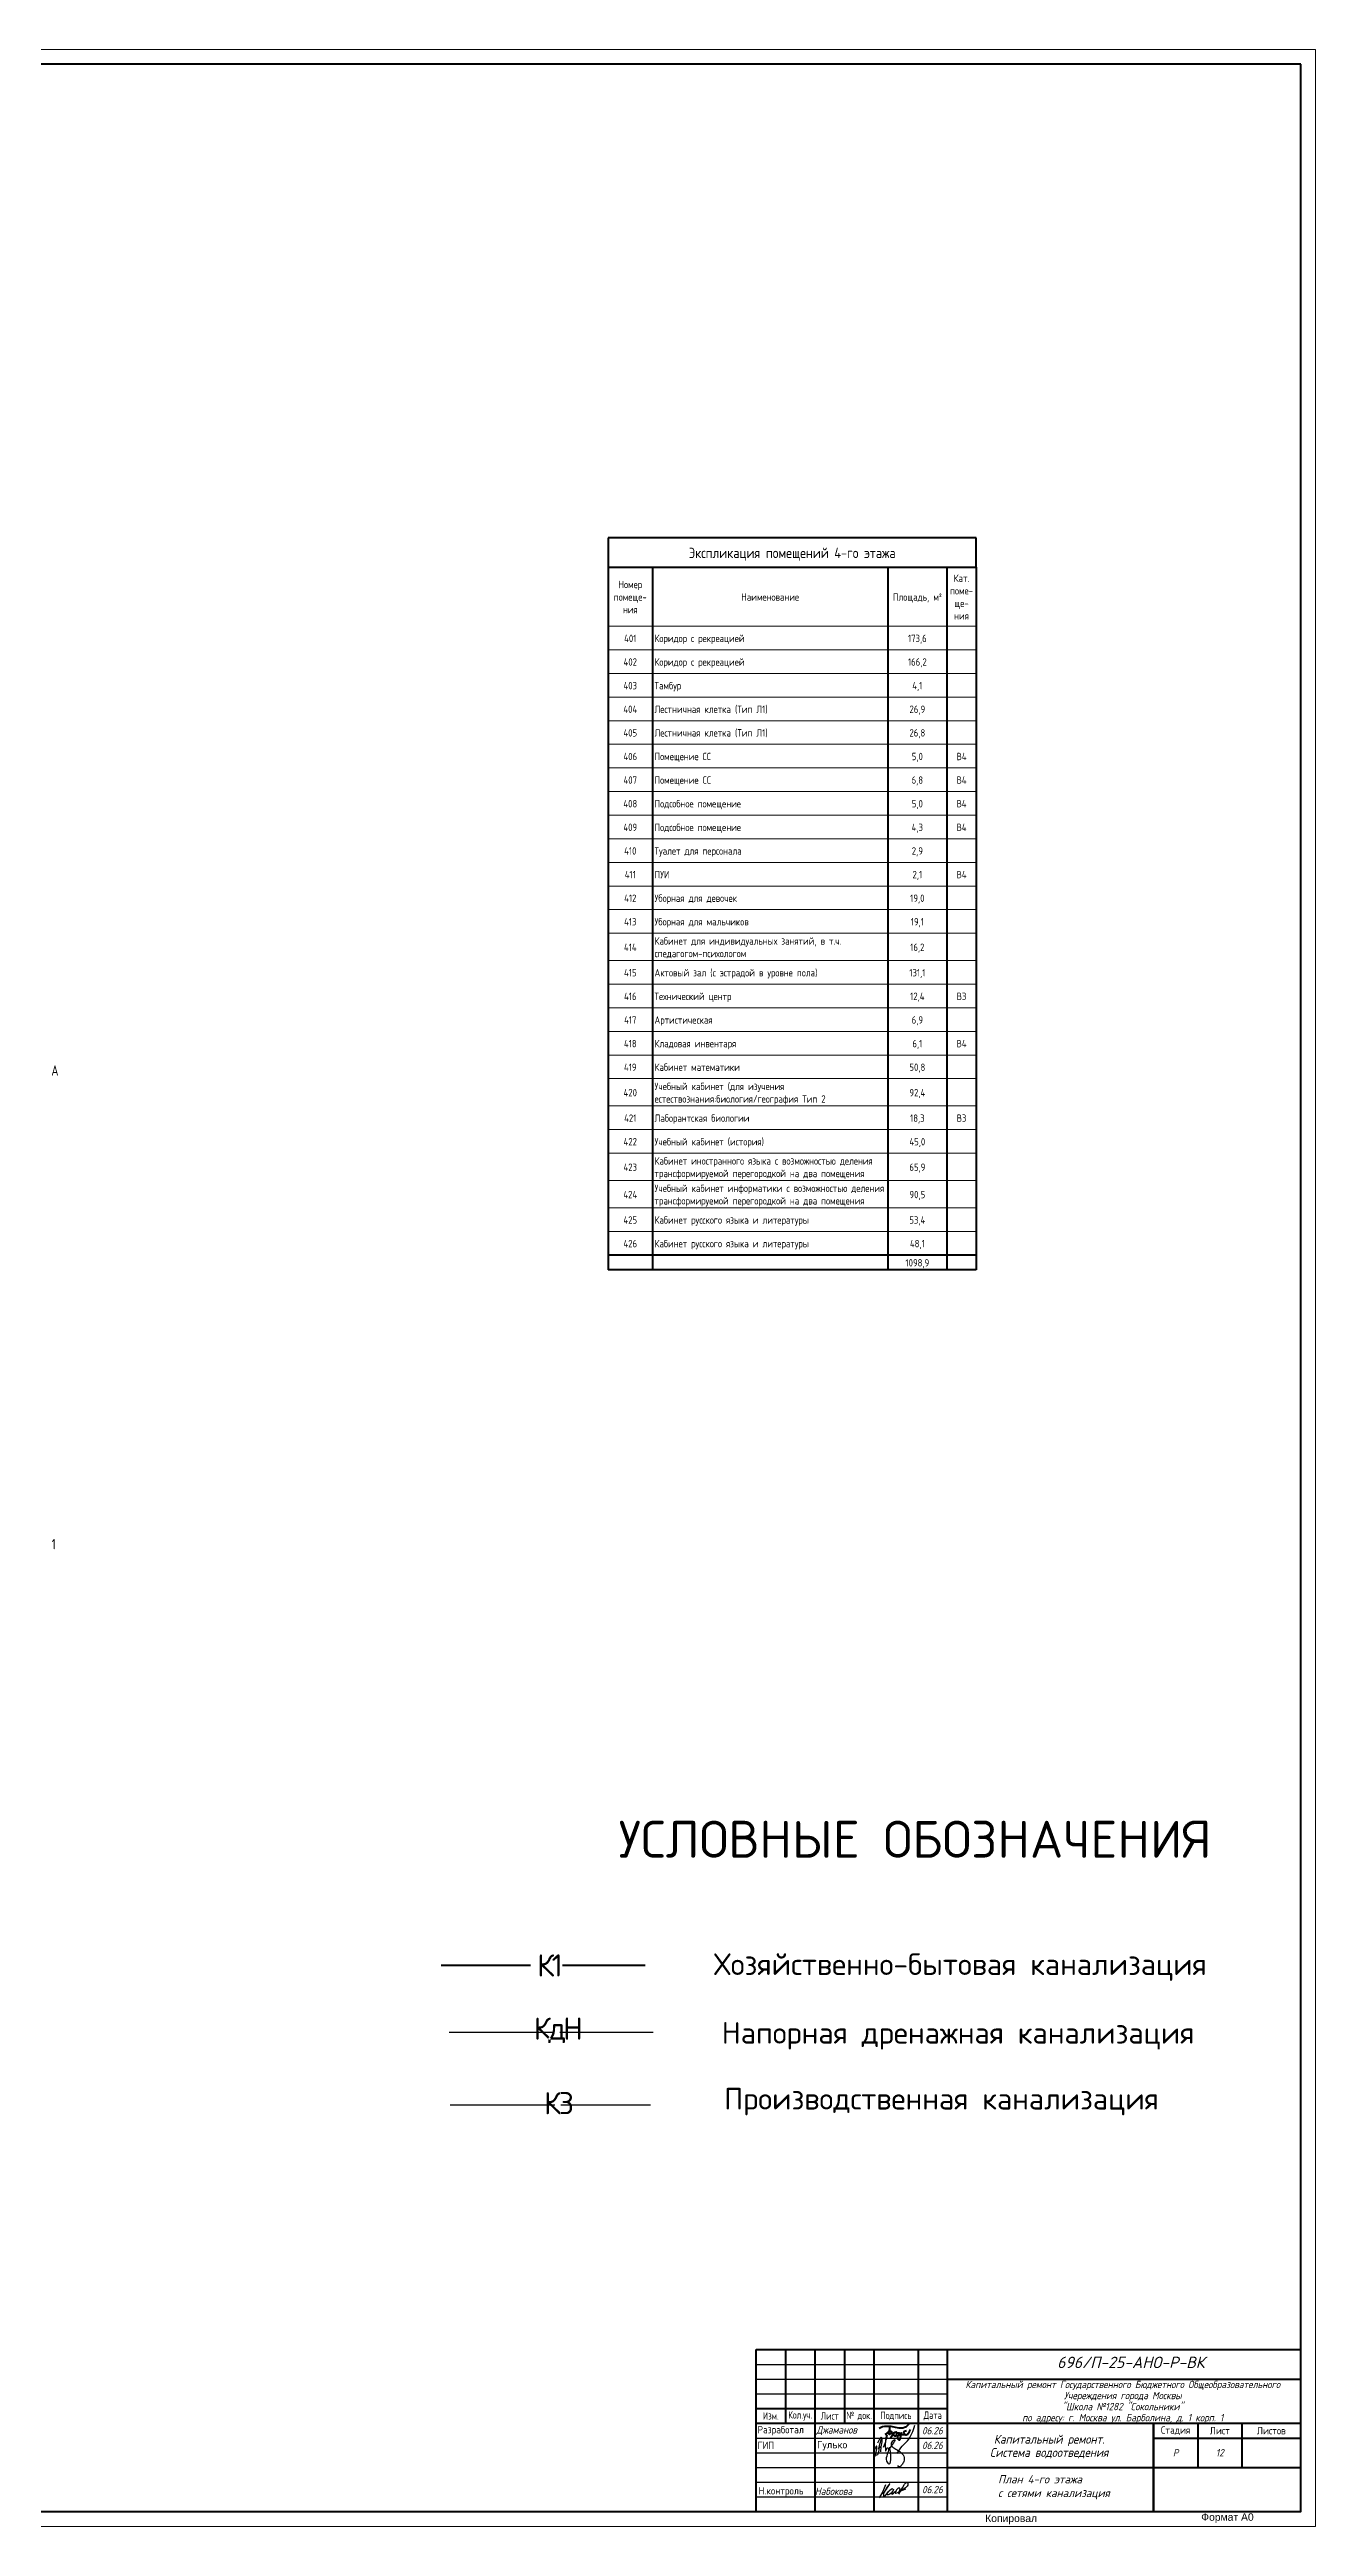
# Model space of a CAD drawing. Header units: millimetres. Extents: x -10178924 to 11692288, y -947381 to 58396.
# Drawn here: x 57289 to 100287, y -396510 to -312418 of the extents above; entities that cross this region are included whole.
import ezdxf
from ezdxf.enums import TextEntityAlignment as Align

# ---------------------------------------------------------------- set-up
doc = ezdxf.new("R2010")
doc.units = ezdxf.units.MM
for name, color, linetype, lineweight in [('!К3', 30, 'Continuous', 30), ('_0', 7, 'Continuous', 25), ('PDF _Текст', 7, 'Continuous', 5), ('Shtamp', 7, 'Continuous', 35), ('ВК_К1', 24, 'Continuous', 50), ('Графика', 7, 'Continuous', 20), ('К1н', 42, 'Continuous', 30), ('подписи', 170, 'Continuous', 25), ('ПП_Оформление_подписи_ГИП_Гулько', 5, 'Continuous', 30), ('Разрезы', 7, 'Continuous', 9), ('ШТРИХОВКА', 252, 'Continuous', 15)]:
    doc.layers.add(name, color=color, linetype=linetype, lineweight=lineweight)
doc.layers.add('PDF _Ramka', color=7, linetype='Continuous')
doc.layers.add('PDF _В1_Арматура', color=7, linetype='Continuous')
doc.layers.add('Линии', color=7, linetype='Continuous', lineweight=9, true_color=0x00a600)
doc.styles.add('GOST Common_10', font='GOST_Common.ttf', dxfattribs={"width": 0.9, "height": 3.5})
doc.styles.add('GOST Common_11', font='GOST_Common.ttf', dxfattribs={"width": 0.9, "height": 2.5})
doc.styles.add('GOST Common_3', font='GOST_Common.ttf', dxfattribs={"width": 0.8, "height": 350})
doc.styles.add('ISOCPEUR', font='isocpeui.ttf', dxfattribs={"width": 0.9})
doc.styles.add('MOSOBL (isocpeur)', font='isocpeur.ttf')
doc.styles.add('PDF ArialMT', font='arial.ttf')
doc.styles.add('PDF ISOCPEUR', font='isocpeur.ttf')
doc.styles.add('PDF ISOCPEUR Italic', font='isocpeui.ttf')
doc.styles.add('М2', font='isocpeur.ttf', dxfattribs={"width": 0.8})

# ---------------------------------------------------------------- blocks, each defined once
blk = doc.blocks.new('4 этаж')
at = {"layer": 'Линии', "color": 7, "lineweight": 50}
for p, q in [((76264, -204299), (76264, -205299)), ((88765, -204299), (76264, -204299)), ((88765, -205299), (88765, -204299)), ((76264, -205299), (76264, -229155)), ((76264, -205299), (88765, -205299)), ((77764, -205299), (77764, -207304)), ((85764, -205299), (85764, -207304)), ((87764, -205299), (87764, -207304)), ((88764, -205299), (88764, -207304)), ((88765, -205299), (88765, -229155)), ((77764, -207304), (77764, -208106)), ((85764, -207304), (85764, -208106)), ((87764, -207304), (87764, -208106)), ((88764, -207304), (88764, -208106)), ((77764, -208106), (77764, -208908)), ((85764, -208106), (85764, -208908)), ((87764, -208106), (87764, -208908)), ((88764, -208106), (88764, -208908)), ((77764, -208908), (77764, -209710)), ((85764, -208908), (85764, -209710)), ((87764, -208908), (87764, -209710)), ((88764, -208908), (88764, -209710)), ((77764, -209710), (77764, -210511)), ((85764, -209710), (85764, -210511)), ((87764, -209710), (87764, -210511)), ((88764, -209710), (88764, -210511)), ((77764, -210511), (77764, -211313)), ((85764, -210511), (85764, -211313)), ((87764, -210511), (87764, -211313)), ((88764, -210511), (88764, -211313)), ((77764, -211313), (77764, -212115)), ((85764, -211313), (85764, -212115)), ((87764, -211313), (87764, -212115)), ((88764, -211313), (88764, -212115)), ((77764, -212115), (77764, -212917)), ((85764, -212115), (85764, -212917)), ((87764, -212115), (87764, -212917)), ((88764, -212115), (88764, -212917)), ((77764, -212917), (77764, -213719)), ((85764, -212917), (85764, -213719)), ((87764, -212917), (87764, -213719)), ((88764, -212917), (88764, -213719)), ((77764, -213719), (77764, -214521)), ((85764, -213719), (85764, -214521)), ((87764, -213719), (87764, -214521)), ((88764, -213719), (88764, -214521)), ((77764, -214521), (77764, -215322)), ((85764, -214521), (85764, -215322)), ((87764, -214521), (87764, -215322)), ((88764, -214521), (88764, -215322)), ((77764, -215322), (77764, -216124)), ((85764, -215322), (85764, -216124)), ((87764, -215322), (87764, -216124)), ((88764, -215322), (88764, -216124)), ((77764, -216124), (77764, -216926)), ((77764, -216926), (77764, -217728)), ((85764, -216124), (85764, -216926)), ((85764, -216926), (85764, -217728)), ((87764, -216124), (87764, -216926)), ((87764, -216926), (87764, -217728)), ((88764, -216124), (88764, -216926)), ((88764, -216926), (88764, -217728)), ((77764, -217728), (77764, -218655)), ((85764, -217728), (85764, -218655)), ((87764, -217728), (87764, -218655)), ((88764, -217728), (88764, -218655)), ((77764, -218655), (77764, -219457)), ((77764, -219457), (77764, -220259)), ((85764, -218655), (85764, -219457)), ((85764, -219457), (85764, -220259)), ((87764, -218655), (87764, -219457)), ((87764, -219457), (87764, -220259)), ((88764, -218655), (88764, -219457)), ((88764, -219457), (88764, -220259)), ((77764, -220259), (77764, -221061)), ((85764, -220259), (85764, -221061)), ((87764, -220259), (87764, -221061)), ((88764, -220259), (88764, -221061)), ((77764, -221061), (77764, -221863)), ((85764, -221061), (85764, -221863)), ((87764, -221061), (87764, -221863)), ((88764, -221061), (88764, -221863)), ((77764, -221863), (77764, -222664)), ((85764, -221863), (85764, -222664)), ((87764, -221863), (87764, -222664)), ((88764, -221863), (88764, -222664)), ((77764, -222664), (77764, -223592)), ((85764, -222664), (85764, -223592)), ((87764, -222664), (87764, -223592)), ((88764, -222664), (88764, -223592)), ((77764, -223592), (77764, -224394)), ((85764, -223592), (85764, -224394)), ((87764, -223592), (87764, -224394)), ((88764, -223592), (88764, -224394)), ((77764, -224394), (77764, -225195)), ((85764, -224394), (85764, -225195)), ((87764, -224394), (87764, -225195)), ((88764, -224394), (88764, -225195)), ((77764, -225195), (77764, -226123)), ((85764, -225195), (85764, -226123)), ((87764, -225195), (87764, -226123)), ((88764, -225195), (88764, -226123)), ((77764, -226123), (77764, -227050)), ((85764, -226123), (85764, -227050)), ((87764, -226123), (87764, -227050)), ((88764, -226123), (88764, -227050)), ((77764, -227050), (77764, -227852)), ((77764, -227852), (77764, -228654)), ((85764, -227050), (85764, -227852)), ((85764, -227852), (85764, -228654)), ((87764, -227050), (87764, -227852)), ((87764, -227852), (87764, -228654)), ((88764, -227050), (88764, -227852)), ((88764, -227852), (88764, -228654)), ((77764, -228654), (76264, -228654)), ((85764, -228654), (77764, -228654)), ((77764, -228654), (77764, -229155)), ((87764, -228654), (85764, -228654)), ((85764, -228654), (85764, -229155)), ((88764, -228654), (87764, -228654)), ((87764, -228654), (87764, -229155)), ((88764, -228654), (88764, -229155)), ((88765, -229155), (76264, -229155))]:
    blk.add_line(p, q, dxfattribs=at)
at = {"layer": 'Линии', "color": 7, "lineweight": 20}
for p, q in [((77764, -207304), (76264, -207304)), ((85764, -207304), (77764, -207304)), ((87764, -207304), (85764, -207304)), ((88764, -207304), (87764, -207304)), ((77764, -208106), (76264, -208106)), ((85764, -208106), (77764, -208106)), ((87764, -208106), (85764, -208106)), ((88764, -208106), (87764, -208106)), ((77764, -208908), (76264, -208908)), ((85764, -208908), (77764, -208908)), ((87764, -208908), (85764, -208908)), ((88764, -208908), (87764, -208908)), ((77764, -209710), (76264, -209710)), ((85764, -209710), (77764, -209710)), ((87764, -209710), (85764, -209710)), ((88764, -209710), (87764, -209710)), ((77764, -210511), (76264, -210511)), ((85764, -210511), (77764, -210511)), ((87764, -210511), (85764, -210511)), ((88764, -210511), (87764, -210511)), ((77764, -211313), (76264, -211313)), ((85764, -211313), (77764, -211313)), ((87764, -211313), (85764, -211313)), ((88764, -211313), (87764, -211313)), ((77764, -212115), (76264, -212115)), ((85764, -212115), (77764, -212115)), ((87764, -212115), (85764, -212115)), ((88764, -212115), (87764, -212115)), ((77764, -212917), (76264, -212917)), ((85764, -212917), (77764, -212917)), ((87764, -212917), (85764, -212917)), ((88764, -212917), (87764, -212917)), ((77764, -213719), (76264, -213719)), ((85764, -213719), (77764, -213719)), ((87764, -213719), (85764, -213719)), ((88764, -213719), (87764, -213719)), ((77764, -214521), (76264, -214521)), ((85764, -214521), (77764, -214521)), ((87764, -214521), (85764, -214521)), ((88764, -214521), (87764, -214521)), ((77764, -215322), (76264, -215322)), ((85764, -215322), (77764, -215322)), ((87764, -215322), (85764, -215322)), ((88764, -215322), (87764, -215322)), ((77764, -216124), (76264, -216124)), ((77764, -216926), (76264, -216926)), ((85764, -216124), (77764, -216124)), ((85764, -216926), (77764, -216926)), ((87764, -216124), (85764, -216124)), ((87764, -216926), (85764, -216926)), ((88764, -216124), (87764, -216124)), ((88764, -216926), (87764, -216926)), ((77764, -217728), (76264, -217728)), ((85764, -217728), (77764, -217728)), ((87764, -217728), (85764, -217728)), ((88764, -217728), (87764, -217728)), ((77764, -218655), (76264, -218655)), ((77764, -219457), (76264, -219457)), ((85764, -218655), (77764, -218655)), ((85764, -219457), (77764, -219457)), ((87764, -218655), (85764, -218655)), ((87764, -219457), (85764, -219457)), ((88764, -218655), (87764, -218655)), ((88764, -219457), (87764, -219457)), ((77764, -220259), (76264, -220259)), ((85764, -220259), (77764, -220259)), ((87764, -220259), (85764, -220259)), ((88764, -220259), (87764, -220259)), ((77764, -221061), (76264, -221061)), ((85764, -221061), (77764, -221061)), ((87764, -221061), (85764, -221061)), ((88764, -221061), (87764, -221061)), ((77764, -221863), (76264, -221863)), ((85764, -221863), (77764, -221863)), ((87764, -221863), (85764, -221863)), ((88764, -221863), (87764, -221863)), ((77764, -222664), (76264, -222664)), ((85764, -222664), (77764, -222664)), ((87764, -222664), (85764, -222664)), ((88764, -222664), (87764, -222664)), ((77764, -223592), (76264, -223592)), ((85764, -223592), (77764, -223592)), ((87764, -223592), (85764, -223592)), ((88764, -223592), (87764, -223592)), ((77764, -224394), (76264, -224394)), ((85764, -224394), (77764, -224394)), ((87764, -224394), (85764, -224394)), ((88764, -224394), (87764, -224394)), ((77764, -225195), (76264, -225195)), ((85764, -225195), (77764, -225195)), ((87764, -225195), (85764, -225195)), ((88764, -225195), (87764, -225195)), ((77764, -226123), (76264, -226123)), ((85764, -226123), (77764, -226123)), ((87764, -226123), (85764, -226123)), ((88764, -226123), (87764, -226123)), ((77764, -227050), (76264, -227050)), ((77764, -227852), (76264, -227852)), ((85764, -227050), (77764, -227050)), ((85764, -227852), (77764, -227852)), ((87764, -227050), (85764, -227050)), ((87764, -227852), (85764, -227852)), ((88764, -227050), (87764, -227050)), ((88764, -227852), (87764, -227852))]:
    blk.add_line(p, q, dxfattribs=at)
at = {"layer": 'Графика', "line_spacing_factor": 1.022761}
for s, insert, char_height, width, attachment_point, style in [('Экспликация помещений 4-го этажа', (82515, -204640), 350, 8485.13, 2, 'GOST Common_10'), ('Номер помеще- ния', (77014, -205762), 250, 1418.03, 2, 'GOST Common_11'), ('Кат. поме- ще- ния', (88264, -205549), 250, 962.45, 2, 'GOST Common_11'), ('Наименование', (81764, -206188), 250, 2353.32, 2, 'GOST Common_11'), ('Площадь, м\\fGOST Common|b0|i0|c238|p34|;\\W.9;²', (86764, -206188), 250, 2009.37, 2, 'GOST Common_11'), ('401', (77014, -207591), 250, 537.04, 2, 'GOST Common_11'), ('Коридор с рекреацией', (77839, -207591), 250, 3611.44, 1, 'GOST Common_11'), ('173,6', (86764, -207591), 250, 790.47, 2, 'GOST Common_11'), ('402', (77014, -208393), 250, 588.33, 2, 'GOST Common_11'), ('Коридор с рекреацией', (77839, -208393), 250, 3611.44, 1, 'GOST Common_11'), ('166,2', (86764, -208393), 250, 790.47, 2, 'GOST Common_11'), ('403', (77014, -209195), 250, 588.33, 2, 'GOST Common_11'), ('Тамбур', (77839, -209195), 250, 1203.81, 1, 'GOST Common_11'), ('4,1', (86764, -209195), 250, 443.51, 2, 'GOST Common_11'), ('404', (77014, -209997), 250, 615.48, 2, 'GOST Common_11'), ('Лестничная клетка (Тип Л1)', (77839, -209997), 250, 4595.01, 1, 'GOST Common_11'), ('26,9', (86764, -209997), 250, 654.71, 2, 'GOST Common_11'), ('405', (77014, -210799), 250, 588.33, 2, 'GOST Common_11'), ('Лестничная клетка (Тип Л1)', (77839, -210799), 250, 4595.01, 1, 'GOST Common_11'), ('26,8', (86764, -210799), 250, 654.71, 2, 'GOST Common_11'), ('406', (77014, -211601), 250, 588.33, 2, 'GOST Common_11'), ('Помещение СС', (77839, -211601), 250, 2286.94, 1, 'GOST Common_11'), ('5,0', (86764, -211601), 250, 467.65, 2, 'GOST Common_11'), ('В4', (88264, -211601), 250, 428.42, 2, 'GOST Common_11'), ('407', (77014, -212402), 250, 588.33, 2, 'GOST Common_11'), ('Помещение СС', (77839, -212402), 250, 2286.94, 1, 'GOST Common_11'), ('6,8', (86764, -212402), 250, 467.65, 2, 'GOST Common_11'), ('В4', (88264, -212402), 250, 428.42, 2, 'GOST Common_11'), ('408', (77014, -213204), 250, 588.33, 2, 'GOST Common_11'), ('Подсобное помещение', (77839, -213204), 250, 3572.22, 1, 'GOST Common_11'), ('5,0', (86764, -213204), 250, 467.65, 2, 'GOST Common_11'), ('В4', (88264, -213204), 250, 428.42, 2, 'GOST Common_11'), ('409', (77014, -214006), 250, 588.33, 2, 'GOST Common_11'), ('Подсобное помещение', (77839, -214006), 250, 3572.22, 1, 'GOST Common_11'), ('4,3', (86764, -214006), 250, 494.8, 2, 'GOST Common_11'), ('В4', (88264, -214006), 250, 428.42, 2, 'GOST Common_11'), ('410', (77014, -214808), 250, 537.04, 2, 'GOST Common_11'), ('Туалет для персонала', (77839, -214808), 250, 3692.9, 1, 'GOST Common_11'), ('2,9', (86764, -214808), 250, 467.65, 2, 'GOST Common_11'), ('411', (77014, -215610), 250, 485.75, 2, 'GOST Common_11'), ('ПУИ', (77839, -215610), 250, 642.64, 1, 'GOST Common_11'), ('2,1', (86764, -215610), 250, 416.36, 2, 'GOST Common_11'), ('В4', (88264, -215610), 250, 428.42, 2, 'GOST Common_11'), ('412', (77014, -216412), 250, 537.04, 2, 'GOST Common_11'), ('Уборная для девочек', (77839, -216412), 250, 3421.36, 1, 'GOST Common_11'), ('19,0', (86764, -216412), 250, 603.41, 2, 'GOST Common_11'), ('413', (77014, -217213), 250, 537.04, 2, 'GOST Common_11'), ('Уборная для мальчиков', (77839, -217213), 250, 3849.79, 1, 'GOST Common_11'), ('19,1', (86764, -217213), 250, 552.12, 2, 'GOST Common_11'), ('414', (77014, -218078), 250, 564.19, 2, 'GOST Common_11'), ('Кабинет для индивидуальных занятий, в т.ч. спедагогом-психологом', (77839, -217865), 250, 7627.17, 1, 'GOST Common_11'), ('16,2', (86764, -218078), 250, 603.41, 2, 'GOST Common_11'), ('415', (77014, -218943), 250, 537.04, 2, 'GOST Common_11'), ('Актовый зал (с эстрадой в уровне пола)', (77839, -218943), 250, 6601.36, 1, 'GOST Common_11'), ('131,1', (86764, -218943), 250, 687.89, 2, 'GOST Common_11'), ('416', (77014, -219744), 250, 537.04, 2, 'GOST Common_11'), ('Технический центр', (77839, -219744), 250, 3170.95, 1, 'GOST Common_11'), ('12,4', (86764, -219744), 250, 630.57, 2, 'GOST Common_11'), ('В3', (88264, -219744), 250, 401.27, 2, 'GOST Common_11'), ('417', (77014, -220546), 250, 537.04, 2, 'GOST Common_11'), ('Артистическая', (77839, -220546), 250, 2573.56, 1, 'GOST Common_11'), ('6,9', (86764, -220546), 250, 467.65, 2, 'GOST Common_11'), ('418', (77014, -221348), 250, 537.04, 2, 'GOST Common_11'), ('Кладовая инвентаря', (77839, -221348), 250, 3436.45, 1, 'GOST Common_11'), ('6,1', (86764, -221348), 250, 416.36, 2, 'GOST Common_11'), ('В4', (88264, -221348), 250, 428.42, 2, 'GOST Common_11'), ('419', (77014, -222150), 250, 537.04, 2, 'GOST Common_11'), ('Учебный кабинет (для изучения естествознания:биология/география Тип 2', (77839, -222801), 250, 8058.61, 1, 'GOST Common_11'), ('Кабинет математики', (77839, -222150), 250, 3599.37, 1, 'GOST Common_11'), ('50,8', (86764, -222150), 250, 654.71, 2, 'GOST Common_11'), ('420', (77014, -223015), 250, 588.33, 2, 'GOST Common_11'), ('92,4', (86764, -223015), 250, 681.86, 2, 'GOST Common_11'), ('421', (77014, -223879), 250, 537.04, 2, 'GOST Common_11'), ('Лаборантская биологии', (77839, -223879), 250, 3973.49, 1, 'GOST Common_11'), ('18,3', (86764, -223879), 250, 603.41, 2, 'GOST Common_11'), ('В3', (88264, -223879), 250, 401.27, 2, 'GOST Common_11'), ('422', (77014, -224681), 250, 588.33, 2, 'GOST Common_11'), ('Кабинет иностранного языка с возможностью деления трансформируемой перегородкой на два помещения', (77839, -225332), 250, 9024.07, 1, 'GOST Common_11'), ('Учебный кабинет (история)', (77839, -224681), 250, 4498.46, 1, 'GOST Common_11'), ('45,0', (86764, -224681), 250, 681.86, 2, 'GOST Common_11'), ('423', (77014, -225545), 250, 588.33, 2, 'GOST Common_11'), ('65,9', (86764, -225545), 250, 654.71, 2, 'GOST Common_11'), ('424', (77014, -226473), 250, 615.48, 2, 'GOST Common_11'), ('Учебный кабинет информатики с возможностью деления трансформируемой перегородкой на два помещения', (77839, -226260), 250, 9301.64, 1, 'GOST Common_11'), ('90,5', (86764, -226473), 250, 654.71, 2, 'GOST Common_11'), ('425', (77014, -227337), 250, 588.33, 2, 'GOST Common_11'), ('Кабинет русского языка и литературы', (77839, -227337), 250, 6438.44, 1, 'GOST Common_11'), ('53,4', (86764, -227337), 250, 681.86, 2, 'GOST Common_11'), ('426', (77014, -228139), 250, 588.33, 2, 'GOST Common_11'), ('Кабинет русского языка и литературы', (77839, -228139), 250, 6438.44, 1, 'GOST Common_11'), ('48,1', (86764, -228139), 250, 630.57, 2, 'GOST Common_11'), ('1098,9', (86764, -228791), 250, 977.53, 2, 'GOST Common_11')]:
    blk.add_mtext(s, dxfattribs=dict(at, insert=insert, char_height=char_height, width=width, attachment_point=attachment_point, style=style))
at = {"layer": 'Разрезы', "char_height": 350, "attachment_point": 5, "line_spacing_factor": 1.022766, "style": 'GOST Common_3'}
for s, insert, width in [('\\pxqc,t2.90286,5.80571,8.70857,11.61143,14.51429,17.41714,20.32,23.22286,26.12571,29.02857,31.93143,34.83429,37.73714,40.64,43.54286,46.44571,49.34857,52.25143,55.15429,58.05714,60.96,63.86286,66.76571,69.66857,72.57143,75.47429,78.37714,81.28,84.18286,87.08571,89.98857,92.89143;{А}', (57473, -222386), 259.2), ('\\pxqc,t2.90286,5.80571,8.70857,11.61143,14.51429,17.41714,20.32,23.22286,26.12571,29.02857,31.93143,34.83429,37.73714,40.64,43.54286,46.44571,49.34857,52.25143,55.15429,58.05714,60.96,63.86286,66.76571,69.66857,72.57143,75.47429,78.37714,81.28,84.18286,87.08571,89.98857,92.89143;{1}', (57432, -238464), 143.2)]:
    blk.add_mtext(s, dxfattribs=dict(at, insert=insert, width=width))
blk = doc.blocks.new('A$Cb06f03d6')
at = {"layer": 'ПП_Оформление_подписи_ГИП_Гулько'}
blk.add_line((-125812, 86151), (-99010, 105567), dxfattribs=at)
for points in [[(48334, 37486), (96196, 107493), (144753, 156012), (214812, 300877)], [(-153665, 12505), (-142841, 105790), (-159754, 76722), (-152989, 32784), (-137429, 26024), (-117811, 71315), (-98869, 164600), (-92504, 179742), (-92297, 176756)], [(-128360, 138738), (-93552, 187518), (-92504, 179742), (-97797, 114560), (-104164, 55600)], [(-75533, 97324), (-42210, 189000), (-42210, 208026), (-48269, 212783), (-52164, 202837), (-57357, 65757), (-56924, 62730), (-40479, 94297), (-32257, 83054), (-17543, 96459), (-18408, 94730), (-18706, 73957), (-12202, 5501), (-23909, -59489), (-44288, -31326), (-39549, 31070), (-17839, 86088), (28122, 165376), (-2229, 141546), (2107, 106452), (39396, 79590), (85790, 47095), (115708, 735), (107904, -44757), (87958, -72486), (68013, -84185), (56306, -72920)]]:
    blk.add_spline(points, degree=3, dxfattribs=at)
blk = doc.blocks.new('Рамка')
at = {"layer": 'PDF _Ramka', "lineweight": 20}
blk.add_lwpolyline([(100287, -596749), (100287, -512657), (-18603, -512657), (-18603, -596749)], close=True, dxfattribs=at)
at = {"layer": 'PDF _Ramka', "lineweight": 40}
blk.add_lwpolyline([(99787, -513153), (-16604, -513153), (-16604, -596246), (99787, -596246)], close=True, dxfattribs=at)
at = {"layer": 'Shtamp', "linetype": 'Continuous', "lineweight": 40}
for p, q in [((81287, -590746), (99787, -590746)), ((81287, -596246), (81287, -590746)), ((82287, -590746), (82287, -593246)), ((83287, -590746), (83287, -596246)), ((84287, -590746), (84287, -593246)), ((85287, -590746), (85287, -596246)), ((86787, -590746), (86787, -596246)), ((87787, -596246), (87787, -590747)), ((99787, -596246), (99787, -590746)), ((87787, -591746), (99787, -591746)), ((81287, -592746), (87787, -592746)), ((81287, -593246), (99787, -593246)), ((94787, -596246), (94787, -593246)), ((94787, -593246), (94787, -596246)), ((96287, -593246), (96287, -594746)), ((97787, -593246), (97787, -594746)), ((94787, -593746), (99787, -593746)), ((87787, -594746), (99787, -594746)), ((81287, -596246), (99787, -596246))]:
    blk.add_line(p, q, dxfattribs=at)
at = {"layer": 'Shtamp', "linetype": 'Continuous', "lineweight": 25}
for p, q in [((81287, -591246), (87787, -591246)), ((81287, -591746), (87787, -591746)), ((81287, -592246), (87787, -592246)), ((81287, -593746), (87787, -593746)), ((81287, -594246), (87787, -594246)), ((81287, -594746), (87787, -594746)), ((81287, -595246), (87787, -595246)), ((81287, -595746), (87787, -595746))]:
    blk.add_line(p, q, dxfattribs=at)
at = {"layer": 'PDF _Текст', "attachment_point": 4}
for s, insert, char_height, style in [('{\\fISOCPEUR|b0|i1|c204|p34;\\H1.29167x;696/П-25-АНО-Р-ВК}', (91511, -591179), 299.98, 'PDF ISOCPEUR'), ('Копировал', (89068, -596510), 251.5, 'PDF ArialMT'), ('Формат А0', (96405, -596468), 251.5, 'PDF ArialMT')]:
    blk.add_mtext(s, dxfattribs=dict(at, insert=insert, char_height=char_height, style=style))
at = {"layer": 'Shtamp', "color": 18, "ltscale": 100, "true_color": 0x000000, "style": 'ISOCPEUR', "width": 0.9}
for p in [(86927, -593621), (86927, -594121), (86927, -595621)]:
    blk.add_text('06.26', height=250, dxfattribs=at).set_placement(p)
at = {"layer": 'Shtamp', "ltscale": 33.333333, "insert": (93742, -592525), "char_height": 250, "width": 11349.3, "attachment_point": 5, "line_spacing_factor": 0.9, "style": 'ISOCPEUR'}
blk.add_mtext('Капитальный ремонт Государственного Бюджетного Общеобразовательного Учереждения города Москвы\\P"Школа №1282 "Сокольники"\\Pпо адресу: г. Москва ул. Барболина, д. 1 корп. 1', dxfattribs=at)
at = {"layer": 'Shtamp', "color": 18, "ltscale": 100, "true_color": 0x000000, "char_height": 250, "attachment_point": 5}
for s, insert, width, style in [('{\\C256;Кол\\W0.9;\\T0.9;.\\W0.8;\\T1;уч.}', (82787, -592996), 1000, 'М2'), ('{\\C256;№\\W0.7;\\T0.75; \\W0.8;\\T1;док.}', (84787, -592996), 1000, 'М2'), ('{\\C256;Подпись}', (86037, -592996), 1500, 'М2'), ('{\\C256;Дата}', (87287, -592996), 1000, 'М2'), ('{\\C256;Изм.}', (81787, -592996), 1000, 'М2'), ('{\\C256;Лист}', (83787, -592996), 1000, 'М2'), ('{\\fISOCPEUR|b0|i0|c204|p34;\\C256;Стадия}', (95537, -593496), 1500, 'ISOCPEUR'), ('{\\fISOCPEUR|b0|i0|c204|p34;\\C256;Лист}', (97037, -593496), 1500, 'ISOCPEUR'), ('{\\fISOCPEUR|b0|i0|c204|p34;\\C256;Листов}', (98787, -593496), 2000, 'ISOCPEUR'), ('{\\C256;Р}', (95537, -594246), 1500, 'ISOCPEUR')]:
    blk.add_mtext(s, dxfattribs=dict(at, insert=insert, width=width, style=style))

msp = doc.modelspace()

# ---------------------------------------------------------------- linework, layer by layer
at = {"layer": '!К3'}
msp.add_line((77699.9, -382207.2), (70891.9, -382207.2), dxfattribs=at)
at = {"layer": 'PDF _В1_Арматура', "color": 162, "lineweight": 50, "true_color": 0x0037dd}
for points in [[(85462.8, -393174.7), (85585.3, -393122.2), (85655.3, -393110.6), (85719.5, -393104.7), (85789.5, -393104.7), (85859.5, -393110.6), (86005.4, -393133.9), (86139.6, -393157.2), (86209.6, -393163.1), (86273.8, -393157.2), (86332.1, -393139.7), (86390.5, -393116.4), (86437.1, -393069.7), (86483.8, -393028.9)], [(85816, -393133.4), (85816, -393174.3), (85816, -393215.1), (85810.2, -393256), (85792.7, -393285.1), (85763.5, -393314.3), (85728.5, -393337.7), (85658.5, -393384.3)], [(85786.8, -393291), (85845.2, -393285.1), (85862.7, -393279.3), (85886, -393285.1), (85891.9, -393285.1), (85891.9, -393296.8), (85886, -393326), (85880.2, -393337.7), (85868.5, -393366.8), (85845.2, -393378.5), (85833.5, -393384.3), (85816, -393384.3), (85804.3, -393378.5), (85792.7, -393355.2), (85763.5, -393314.3)], [(85938.5, -393372.7), (85973.6, -393413.5), (85979.4, -393425.2), (86002.7, -393431), (86020.2, -393436.8), (86031.9, -393431), (86049.4, -393419.3), (86061.1, -393396), (86072.7, -393378.5), (86072.7, -393349.3), (86072.7, -393331.8), (86072.7, -393320.2), (86061.1, -393314.3), (86037.7, -393314.3), (85991.1, -393326), (85851, -393512.7)], [(85880.2, -393343.5), (86014.4, -393320.2)], [(86072.8, -393331.8), (86142.8, -393331.8), (86136.9, -393355.2), (86136.9, -393378.5), (86142.8, -393390.2), (86154.4, -393390.2), (86177.8, -393396), (86206.9, -393390.2), (86218.6, -393378.5), (86218.6, -393355.2), (86212.8, -393331.8), (86206.9, -393396), (86195.3, -393460.2), (86183.6, -393512.7), (86171.9, -393547.7), (86171.9, -393559.4), (86160.3, -393571), (86154.4, -393576.9), (86142.8, -393576.9), (86136.9, -393571), (86125.3, -393559.4), (86107.8, -393524.4), (86096.1, -393477.7), (86090.3, -393460.2), (86096.1, -393448.5), (86101.9, -393431), (86113.6, -393419.3), (86142.8, -393407.7), (86183.6, -393390.2), (86236.1, -393390.2), (86347, -393384.3)], [(86399.5, -393267.6), (86364.5, -393279.3), (86329.5, -393285.1), (86306.2, -393302.6), (86300.3, -393314.3), (86294.5, -393326), (86294.5, -393331.8), (86300.3, -393343.5), (86317.8, -393366.8), (86347, -393384.3), (86370.3, -393396), (86393.7, -393396), (86411.2, -393384.3), (86440.3, -393372.7), (86457.9, -393349.3), (86498.7, -393285.1), (86533.7, -393221)]]:
    msp.add_lwpolyline(points, dxfattribs=at)
at = {"layer": 'PDF _В1_Арматура', "color": 162, "lineweight": 25, "true_color": 0x2b3cd4}
for points in [[(85679.4, -395094.7), (85641.3, -395213.3), (85620.1, -395268.3), (85590.5, -395323.3), (85472, -395535)], [(85535.5, -395412.2), (85577.8, -395382.6), (85620.1, -395344.5), (85666.7, -395302.2), (85713.3, -395242.9), (85755.6, -395183.6), (85793.7, -395124.4), (85806.4, -395103.2), (85819.1, -395082), (85823.3, -395069.3), (85827.6, -395060.9), (85823.3, -395065.1), (85814.9, -395073.6), (85802.2, -395086.3), (85785.2, -395107.4), (85747.1, -395158.2), (85704.8, -395221.7), (85666.7, -395285.2), (85637.1, -395344.5), (85620.1, -395399.5), (85611.7, -395450.3), (85611.7, -395480), (85624.4, -395488.4), (85637.1, -395492.7), (85662.5, -395475.7), (85683.6, -395454.6), (85755.6, -395369.9), (85789.5, -395323.3), (85827.6, -395281), (85874.1, -395247.1), (85895.3, -395230.2), (85908, -395226), (85924.9, -395230.2), (85933.4, -395238.7), (85941.9, -395251.4), (85937.6, -395281), (85929.2, -395310.6), (85908, -395336), (85869.9, -395378.4), (85827.6, -395416.5), (85802.2, -395429.2), (85772.5, -395437.6), (85747.1, -395437.6), (85738.7, -395433.4), (85734.4, -395424.9), (85734.4, -395403.8), (85751.4, -395378.4), (85776.8, -395344.5), (85802.2, -395310.6)], [(86140.8, -395412.2), (86255.1, -395200.6), (86314.4, -395094.7), (86327.1, -395069.3), (86348.3, -395048.2), (86373.7, -395031.2), (86403.3, -395018.5), (86416, -395014.3), (86428.7, -395018.5), (86437.2, -395027), (86441.4, -395043.9), (86441.4, -395077.8), (86437.2, -395111.7), (86420.2, -395137.1), (86403.3, -395158.2), (86356.7, -395200.6), (86255.1, -395268.3), (86204.3, -395293.7), (86149.3, -395319.1)], [(85958.8, -395247.1), (85916.5, -395336), (85891.1, -395378.4), (85886.8, -395386.8), (85886.8, -395399.5), (85895.3, -395408), (85903.8, -395412.2), (85950.3, -395378.4), (85992.7, -395348.7), (86056.2, -395285.2)], [(86204.3, -395306.4), (86293.2, -395272.5), (86377.9, -395234.4)]]:
    msp.add_lwpolyline(points, dxfattribs=at)
msp.add_lwpolyline([(86056.2, -395264.1), (86030.8, -395314.9), (86022.3, -395336), (86013.8, -395348.7), (86013.8, -395365.7), (86013.8, -395374.1), (86022.3, -395378.4), (86030.8, -395378.4), (86064.6, -395374.1), (86102.7, -395361.4), (86132.4, -395340.3), (86153.5, -395314.9), (86166.2, -395285.2), (86174.7, -395255.6), (86178.9, -395242.9), (86174.7, -395226), (86166.2, -395213.3), (86149.3, -395204.8), (86132.4, -395204.8), (86115.4, -395209), (86090, -395230.2), (86068.9, -395251.4)], close=True, dxfattribs=at)
at = {"layer": 'ВК_К1', "ltscale": 100}
for p, q in [((73628.8, -377462.8), (70596.6, -377462.8)), ((77525, -377462.8), (74706.8, -377462.8))]:
    msp.add_line(p, q, dxfattribs=at)
at = {"layer": 'К1н'}
for p, q in [((73872, -379734.9), (70857.8, -379734.9)), ((77786.1, -379734.9), (73872, -379734.9))]:
    msp.add_line(p, q, dxfattribs=at)

# ---------------------------------------------------------------- block references
at = {"layer": '_0'}
msp.add_blockref('Рамка', (0, 200238.6), dxfattribs=at)
at = {"layer": 'подписи', "xscale": 0.003662109375, "yscale": 0.003662109375, "zscale": 0.003662109375}
msp.add_blockref('A$Cb06f03d6', (85894.7, -394176.3), dxfattribs=at)
at = {"layer": 'ШТРИХОВКА'}
msp.add_blockref('4 этаж', (0, -124693.3), dxfattribs=at)

# ---------------------------------------------------------------- texts
at = {"layer": '_0', "color": 7, "lineweight": 60, "style": 'MOSOBL (isocpeur)'}
msp.add_text('УСЛОВНЫЕ ОБОЗНАЧЕНИЯ', height=1254.227, dxfattribs=at).set_placement((86686.1, -373178.7), align=Align.MIDDLE_CENTER)
at = {"layer": 'PDF _Текст', "style": 'PDF ISOCPEUR'}
for s, p in [('Хозяйственно-бытовая канализация', (79856.9, -377788.2)), ('Напорная дренажная канализация', (80118.1, -380118.4)), ('Производственная канализация', (80199.2, -382355.1))]:
    msp.add_text(s, height=733.859, dxfattribs=at).set_placement(p)
at = {"layer": 'PDF _Текст', "insert": (83355.4, -393766.8), "char_height": 249.98, "attachment_point": 4, "style": 'PDF ISOCPEUR'}
msp.add_mtext('Гулько', dxfattribs=at)
at = {"layer": 'PDF _Текст', "insert": (89507.6, -395176.7), "char_height": 279.247, "attachment_point": 4, "rotation": 359.937251, "style": 'PDF ISOCPEUR Italic'}
msp.add_mtext('{\\fGOST Common|b0|i1|c204|p34;План 4-го этажа \\Pс сетями канализация}', dxfattribs=at)
at = {"layer": 'Shtamp', "color": 18, "ltscale": 100, "true_color": 0x000000, "char_height": 250, "style": 'ISOCPEUR'}
for s, insert, width, attachment_point in [('\\pxl0.2,t0;{\\fISOCPEUR|b0|i0|c204|p34;\\W0.9;\\C256;Разработал}', (81287.1, -393257.5), 2000, 4), ('\\pxi0.2,t0;{\\C256;Джаманов}', (83287.1, -393257.5), 2000, 4), ('\\pxl0.2,t0;{\\fISOCPEUR|b0|i0|c204|p34;\\W0.9;\\C256;ГИП}', (81287.1, -393757.5), 2000, 4), ('{\\C256;12}', (97037.1, -394007.5), 1500, 5), ('{\\fISOCPEUR|b0|i0|c204|p34;Н.контроль}', (81372.6, -395334), 2000, 4), ('{\\W0.9;Набокова}', (83287.1, -395315.4), 2000, 4)]:
    msp.add_mtext(s, dxfattribs=dict(at, insert=insert, width=width, attachment_point=attachment_point))
at = {"layer": 'Shtamp', "ltscale": 33.333333, "insert": (91242, -393797.6), "char_height": 300, "width": 7000, "attachment_point": 5, "line_spacing_factor": 0.9, "style": 'ISOCPEUR'}
msp.add_mtext('Капитальный ремонт. \\PСистема водоотведения', dxfattribs=at)

# ---------------------------------------------------------------- next in the draw order: texts
at = {"layer": '_0', "color": 7, "lineweight": 60, "char_height": 752.536, "width": 195.923, "attachment_point": 5, "style": 'MOSOBL (isocpeur)', "bg_fill": 3, "box_fill_scale": 1, "bg_fill_color": 256, "bg_fill_transparency": 0}
for s, insert in [('{\\T0.85;К1}', (74258.8, -377462.8)), ('{\\T0.85;КдН}', (74519.9, -379667.9)), ('{\\T0.85;К3}', (74554.1, -382140.1))]:
    msp.add_mtext(s, dxfattribs=dict(at, insert=insert))

doc.saveas('drawing.dxf')
